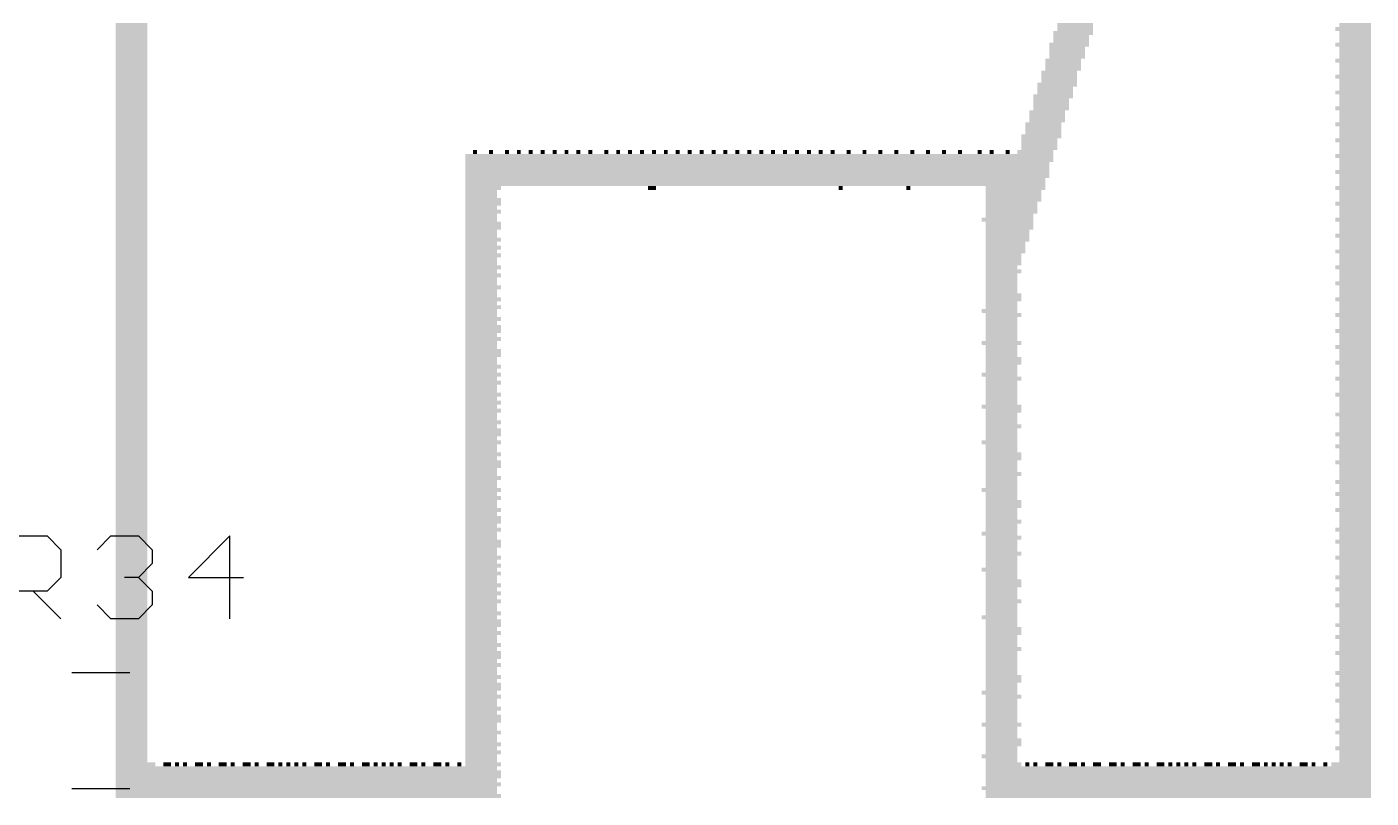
# Model space of a CAD drawing. Extents: x 0 to 95, y -1 to 85.
# Drawn here: x 43.05 to 51.3, y 29.59 to 34.32 of the extents above; entities that cross this region are included whole.
import ezdxf

# ---------------------------------------------------------------- set-up
doc = ezdxf.new("R2010")
doc.units = 0
for name, color, linetype in [('21', 251, 'CONTINUOUS'), ('25', 251, 'CONTINUOUS'), ('26', 251, 'CONTINUOUS')]:
    doc.layers.add(name, color=color, linetype=linetype)

# ---------------------------------------------------------------- blocks, each defined once
blk = doc.blocks.new('RECT')
blk.add_solid([(-0.5, -0.5), (0.5, -0.5), (-0.5, 0.5), (0.5, 0.5)])

msp = doc.modelspace()

# ---------------------------------------------------------------- linework, layer by layer
at = {"layer": '21'}
for p, q in [((43.3222, 30.3556), (43.6778, 30.3556)), ((43.3222, 29.6444), (43.6778, 29.6444))]:
    msp.add_line(p, q, dxfattribs=at)
at = {"layer": '25'}
for p, q in [((42.9158, 31.1942), (43.17, 31.1942)), ((43.17, 31.1942), (43.2548, 31.1095)), ((43.4771, 31.1095), (43.5618, 31.1942)), ((43.5618, 31.1942), (43.7313, 31.1942)), ((43.7313, 31.1942), (43.8161, 31.1095)), ((44.2926, 31.1942), (44.0384, 30.94)), ((44.2926, 30.6858), (44.2926, 31.1942)), ((43.2548, 31.1095), (43.2548, 30.94)), ((43.8161, 31.1095), (43.8161, 31.0248)), ((43.8161, 31.0248), (43.7313, 30.94)), ((43.2548, 30.94), (43.17, 30.8553)), ((43.7313, 30.94), (43.6466, 30.94)), ((43.7313, 30.94), (43.8161, 30.8553)), ((44.0384, 30.94), (44.3774, 30.94)), ((43.17, 30.8553), (42.9158, 30.8553)), ((43.0853, 30.8553), (43.2548, 30.6858)), ((43.8161, 30.8553), (43.8161, 30.7705)), ((43.5618, 30.6858), (43.4771, 30.7705)), ((43.8161, 30.7705), (43.7313, 30.6858)), ((43.7313, 30.6858), (43.5618, 30.6858))]:
    msp.add_line(p, q, dxfattribs=at)

# ---------------------------------------------------------------- block references
at = {"layer": '26', "yscale": 0.0244, "rotation": 180}
for p, xscale in [((43.6882, 34.3308), 0.1952), ((49.4832, 34.3308), 0.2196), ((51.2034, 34.3308), 0.1952), ((43.6882, 34.3064), 0.1952), ((43.6882, 34.282), 0.1952), ((43.6882, 34.2576), 0.1952), ((49.471, 34.282), 0.244), ((49.4588, 34.2576), 0.2196), ((49.4832, 34.3064), 0.2196), ((51.1912, 34.3064), 0.2196), ((51.2034, 34.282), 0.1952), ((51.2034, 34.2576), 0.1952), ((43.6882, 34.2332), 0.1952), ((43.6882, 34.2088), 0.1952), ((43.6882, 34.1844), 0.1952), ((49.4466, 34.2088), 0.244), ((49.4344, 34.1844), 0.2196), ((49.4588, 34.2332), 0.2196), ((51.1912, 34.2088), 0.2196), ((51.2034, 34.2332), 0.1952), ((51.2034, 34.1844), 0.1952), ((43.6882, 34.16), 0.1952), ((43.6882, 34.1356), 0.1952), ((43.6882, 34.1112), 0.1952), ((43.6882, 34.0868), 0.1952), ((49.41, 34.1112), 0.2196), ((49.41, 34.0868), 0.2196), ((49.4344, 34.16), 0.2196), ((49.4344, 34.1356), 0.2196), ((51.1912, 34.1112), 0.2196), ((51.2034, 34.16), 0.1952), ((51.2034, 34.1356), 0.1952), ((51.2034, 34.0868), 0.1952), ((43.6882, 34.0624), 0.1952), ((43.6882, 34.038), 0.1952), ((43.6882, 34.0136), 0.1952), ((49.3856, 34.038), 0.2196), ((49.3856, 34.0136), 0.2196), ((49.41, 34.0624), 0.2196), ((51.1912, 34.0136), 0.2196), ((51.2034, 34.0624), 0.1952), ((51.2034, 34.038), 0.1952), ((43.6882, 33.9892), 0.1952), ((43.6882, 33.9648), 0.1952), ((43.6882, 33.9404), 0.1952), ((43.6882, 33.916), 0.1952), ((49.3734, 33.9648), 0.244), ((49.3612, 33.9404), 0.2196), ((49.3612, 33.916), 0.2196), ((49.3856, 33.9892), 0.2196), ((51.1912, 33.916), 0.2196), ((51.2034, 33.9892), 0.1952), ((51.2034, 33.9648), 0.1952), ((51.2034, 33.9404), 0.1952), ((43.6882, 33.8916), 0.1952), ((43.6882, 33.8672), 0.1952), ((43.6882, 33.8428), 0.1952), ((49.349, 33.8916), 0.244), ((49.3368, 33.8672), 0.2196), ((49.3368, 33.8428), 0.2196), ((51.2034, 33.8916), 0.1952), ((51.2034, 33.8672), 0.1952), ((51.2034, 33.8428), 0.1952), ((43.6882, 33.8184), 0.1952), ((43.6882, 33.794), 0.1952), ((43.6882, 33.7696), 0.1952), ((49.3124, 33.794), 0.2196), ((49.3124, 33.7696), 0.2196), ((49.3368, 33.8184), 0.2196), ((51.1912, 33.8184), 0.2196), ((51.2034, 33.794), 0.1952), ((51.2034, 33.7696), 0.1952), ((43.6882, 33.7452), 0.1952), ((43.6882, 33.7208), 0.1952), ((43.6882, 33.6964), 0.1952), ((43.6882, 33.672), 0.1952), ((49.288, 33.7208), 0.2196), ((49.288, 33.6964), 0.2196), ((49.288, 33.672), 0.2196), ((49.3124, 33.7452), 0.2196), ((51.1912, 33.7208), 0.2196), ((51.2034, 33.7452), 0.1952), ((51.2034, 33.6964), 0.1952), ((51.2034, 33.672), 0.1952), ((43.6882, 33.6476), 0.1952), ((43.6882, 33.6232), 0.1952), ((43.6882, 33.5988), 0.1952), ((49.2758, 33.6476), 0.244), ((49.2636, 33.6232), 0.2196), ((49.2636, 33.5988), 0.2196), ((51.1912, 33.6232), 0.2196), ((51.2034, 33.6476), 0.1952), ((51.2034, 33.5988), 0.1952), ((43.6882, 33.5744), 0.1952), ((43.6882, 33.55), 0.1952), ((43.6882, 33.5256), 0.1952), ((47.5434, 33.5256), 3.6112), ((45.7988, 33.55), 0.0244), ((45.8964, 33.55), 0.0244), ((45.994, 33.55), 0.0244), ((46.0672, 33.55), 0.0244), ((46.1404, 33.55), 0.0244), ((46.2136, 33.55), 0.0244), ((46.2868, 33.55), 0.0244), ((46.36, 33.55), 0.0244), ((46.4332, 33.55), 0.0244), ((46.5064, 33.55), 0.0244), ((46.604, 33.55), 0.0244), ((46.6772, 33.55), 0.0244), ((46.7504, 33.55), 0.0244), ((46.8236, 33.55), 0.0244), ((46.8968, 33.55), 0.0244), ((46.97, 33.55), 0.0244), ((47.0432, 33.55), 0.0244), ((47.1164, 33.55), 0.0244), ((47.1896, 33.55), 0.0244), ((47.2628, 33.55), 0.0244), ((47.336, 33.55), 0.0244), ((47.4092, 33.55), 0.0244), ((47.4824, 33.55), 0.0244), ((47.5556, 33.55), 0.0244), ((47.6288, 33.55), 0.0244), ((47.702, 33.55), 0.0244), ((47.7752, 33.55), 0.0244), ((47.8484, 33.55), 0.0244), ((47.9216, 33.55), 0.0244), ((47.9948, 33.55), 0.0244), ((48.0924, 33.55), 0.0244), ((48.19, 33.55), 0.0244), ((48.2876, 33.55), 0.0244), ((48.3852, 33.55), 0.0244), ((48.4828, 33.55), 0.0244), ((48.5804, 33.55), 0.0244), ((48.678, 33.55), 0.0244), ((48.7756, 33.55), 0.0244), ((48.8976, 33.55), 0.0244), ((48.9708, 33.55), 0.0244), ((49.0684, 33.55), 0.0244), ((49.2392, 33.55), 0.2196), ((49.2636, 33.5744), 0.2196), ((51.1912, 33.5256), 0.2196), ((51.2034, 33.5744), 0.1952), ((51.2034, 33.55), 0.1952), ((43.6882, 33.5012), 0.1952), ((43.6882, 33.4768), 0.1952), ((43.6882, 33.4524), 0.1952), ((43.6882, 33.428), 0.1952), ((47.5434, 33.5012), 3.6112), ((47.5312, 33.4768), 3.5868), ((47.5312, 33.4524), 3.5868), ((47.5312, 33.428), 3.5868), ((51.1912, 33.428), 0.2196), ((51.2034, 33.5012), 0.1952), ((51.2034, 33.4768), 0.1952), ((51.2034, 33.4524), 0.1952), ((43.6882, 33.4036), 0.1952), ((43.6882, 33.3792), 0.1952), ((43.6882, 33.3548), 0.1952), ((47.5312, 33.4036), 3.5868), ((47.519, 33.3792), 3.5624), ((47.519, 33.3548), 3.5624), ((51.2034, 33.4036), 0.1952), ((51.2034, 33.3792), 0.1952), ((51.2034, 33.3548), 0.1952), ((43.6882, 33.3304), 0.1952), ((43.6882, 33.306), 0.1952), ((43.6882, 33.2816), 0.1952), ((43.6882, 33.2572), 0.1952), ((45.8476, 33.3304), 0.2196), ((45.8354, 33.306), 0.1952), ((45.8354, 33.2816), 0.1952), ((45.8476, 33.2572), 0.2196), ((46.8846, 33.3304), 0.0488), ((48.0436, 33.3304), 0.0244), ((48.4584, 33.3304), 0.0244), ((49.1172, 33.3304), 0.366), ((49.105, 33.306), 0.3416), ((49.105, 33.2816), 0.3416), ((49.105, 33.2572), 0.3416), ((51.1912, 33.3304), 0.2196), ((51.2034, 33.306), 0.1952), ((51.2034, 33.2816), 0.1952), ((51.2034, 33.2572), 0.1952), ((43.6882, 33.2328), 0.1952), ((43.6882, 33.2084), 0.1952), ((43.6882, 33.184), 0.1952), ((45.8476, 33.2328), 0.2196), ((45.8354, 33.2084), 0.1952), ((45.8476, 33.184), 0.2196), ((49.0928, 33.2328), 0.3172), ((49.0928, 33.2084), 0.3172), ((49.0928, 33.184), 0.3172), ((51.1912, 33.2328), 0.2196), ((51.2034, 33.2084), 0.1952), ((51.2034, 33.184), 0.1952), ((43.6882, 33.1596), 0.1952), ((43.6882, 33.1352), 0.1952), ((43.6882, 33.1108), 0.1952), ((45.8354, 33.1596), 0.1952), ((45.8354, 33.1352), 0.1952), ((45.8476, 33.1108), 0.2196), ((49.0684, 33.1352), 0.3172), ((49.0806, 33.1596), 0.2928), ((49.0806, 33.1108), 0.2928), ((51.1912, 33.1352), 0.2196), ((51.2034, 33.1596), 0.1952), ((51.2034, 33.1108), 0.1952), ((43.6882, 33.0864), 0.1952), ((43.6882, 33.062), 0.1952), ((43.6882, 33.0376), 0.1952), ((43.6882, 33.0132), 0.1952), ((45.8476, 33.0864), 0.2196), ((45.8354, 33.062), 0.1952), ((45.8354, 33.0376), 0.1952), ((45.8476, 33.0132), 0.2196), ((49.0806, 33.0864), 0.2928), ((49.0684, 33.062), 0.2684), ((49.0684, 33.0376), 0.2684), ((49.0684, 33.0132), 0.2684), ((51.1912, 33.0376), 0.2196), ((51.2034, 33.0864), 0.1952), ((51.2034, 33.062), 0.1952), ((51.2034, 33.0132), 0.1952), ((43.6882, 32.9888), 0.1952), ((43.6882, 32.9644), 0.1952), ((43.6882, 32.94), 0.1952), ((45.8354, 32.9888), 0.1952), ((45.8476, 32.9644), 0.2196), ((45.8354, 32.94), 0.1952), ((49.0562, 32.9888), 0.244), ((49.0562, 32.9644), 0.244), ((49.0562, 32.94), 0.244), ((51.1912, 32.94), 0.2196), ((51.2034, 32.9888), 0.1952), ((51.2034, 32.9644), 0.1952), ((43.6882, 32.9156), 0.1952), ((43.6882, 32.8912), 0.1952), ((43.6882, 32.8668), 0.1952), ((43.6882, 32.8424), 0.1952), ((45.8476, 32.9156), 0.2196), ((45.8354, 32.8912), 0.1952), ((45.8354, 32.8668), 0.1952), ((45.8476, 32.8424), 0.2196), ((49.044, 32.9156), 0.2196), ((49.044, 32.8912), 0.2196), ((49.044, 32.8668), 0.2196), ((49.0318, 32.8424), 0.1952), ((51.1912, 32.8424), 0.2196), ((51.2034, 32.9156), 0.1952), ((51.2034, 32.8912), 0.1952), ((51.2034, 32.8668), 0.1952), ((43.6882, 32.818), 0.1952), ((43.6882, 32.7936), 0.1952), ((43.6882, 32.7692), 0.1952), ((45.8354, 32.818), 0.1952), ((45.8476, 32.7936), 0.2196), ((45.8354, 32.7692), 0.1952), ((49.044, 32.818), 0.2196), ((49.0318, 32.7936), 0.1952), ((49.0318, 32.7692), 0.1952), ((51.2034, 32.818), 0.1952), ((51.2034, 32.7936), 0.1952), ((51.2034, 32.7692), 0.1952), ((43.6882, 32.7448), 0.1952), ((43.6882, 32.7204), 0.1952), ((43.6882, 32.696), 0.1952), ((45.8354, 32.7448), 0.1952), ((45.8476, 32.7204), 0.2196), ((45.8354, 32.696), 0.1952), ((49.0318, 32.7448), 0.1952), ((49.0318, 32.7204), 0.1952), ((49.0318, 32.696), 0.1952), ((51.1912, 32.7448), 0.2196), ((51.2034, 32.7204), 0.1952), ((51.2034, 32.696), 0.1952), ((43.6882, 32.6716), 0.1952), ((43.6882, 32.6472), 0.1952), ((43.6882, 32.6228), 0.1952), ((43.6882, 32.5984), 0.1952), ((45.8354, 32.6716), 0.1952), ((45.8476, 32.6472), 0.2196), ((45.8354, 32.6228), 0.1952), ((45.8476, 32.5984), 0.2196), ((49.044, 32.6716), 0.2196), ((49.044, 32.6472), 0.2196), ((49.0318, 32.6228), 0.1952), ((49.0318, 32.5984), 0.1952), ((51.1912, 32.6472), 0.2196), ((51.2034, 32.6716), 0.1952), ((51.2034, 32.6228), 0.1952), ((51.2034, 32.5984), 0.1952), ((43.6882, 32.574), 0.1952), ((43.6882, 32.5496), 0.1952), ((43.6882, 32.5252), 0.1952), ((45.8354, 32.574), 0.1952), ((45.8354, 32.5496), 0.1952), ((45.8476, 32.5252), 0.2196), ((49.0196, 32.574), 0.2196), ((49.044, 32.5496), 0.2196), ((49.0318, 32.5252), 0.1952), ((51.1912, 32.5496), 0.2196), ((51.2034, 32.574), 0.1952), ((51.2034, 32.5252), 0.1952), ((43.6882, 32.5008), 0.1952), ((43.6882, 32.4764), 0.1952), ((43.6882, 32.452), 0.1952), ((45.8354, 32.5008), 0.1952), ((45.8476, 32.4764), 0.2196), ((45.8476, 32.452), 0.2196), ((49.0318, 32.5008), 0.1952), ((49.0318, 32.4764), 0.1952), ((49.0318, 32.452), 0.1952), ((51.1912, 32.452), 0.2196), ((51.2034, 32.5008), 0.1952), ((51.2034, 32.4764), 0.1952), ((43.6882, 32.4276), 0.1952), ((43.6882, 32.4032), 0.1952), ((43.6882, 32.3788), 0.1952), ((43.6882, 32.3544), 0.1952), ((45.8354, 32.4276), 0.1952), ((45.8476, 32.4032), 0.2196), ((45.8354, 32.3788), 0.1952), ((45.8354, 32.3544), 0.1952), ((49.0318, 32.3788), 0.244), ((49.0318, 32.4276), 0.1952), ((49.0318, 32.4032), 0.1952), ((49.0318, 32.3544), 0.1952), ((51.1912, 32.3544), 0.2196), ((51.2034, 32.4276), 0.1952), ((51.2034, 32.4032), 0.1952), ((51.2034, 32.3788), 0.1952), ((43.6882, 32.33), 0.1952), ((43.6882, 32.3056), 0.1952), ((43.6882, 32.2812), 0.1952), ((45.8476, 32.33), 0.2196), ((45.8476, 32.3056), 0.2196), ((45.8354, 32.2812), 0.1952), ((49.0318, 32.33), 0.1952), ((49.0318, 32.3056), 0.1952), ((49.044, 32.2812), 0.2196), ((51.2034, 32.33), 0.1952), ((51.2034, 32.3056), 0.1952), ((51.2034, 32.2812), 0.1952), ((43.6882, 32.2568), 0.1952), ((43.6882, 32.2324), 0.1952), ((43.6882, 32.208), 0.1952), ((43.6882, 32.1836), 0.1952), ((45.8354, 32.2568), 0.1952), ((45.8476, 32.2324), 0.2196), ((45.8354, 32.208), 0.1952), ((45.8476, 32.1836), 0.2196), ((49.0196, 32.1836), 0.2196), ((49.044, 32.2568), 0.2196), ((49.0318, 32.2324), 0.1952), ((49.0318, 32.208), 0.1952), ((51.1912, 32.2568), 0.2196), ((51.2034, 32.2324), 0.1952), ((51.2034, 32.208), 0.1952), ((51.2034, 32.1836), 0.1952), ((43.6882, 32.1592), 0.1952), ((43.6882, 32.1348), 0.1952), ((43.6882, 32.1104), 0.1952), ((45.8354, 32.1592), 0.1952), ((45.8476, 32.1348), 0.2196), ((45.8354, 32.1104), 0.1952), ((49.044, 32.1592), 0.2196), ((49.0318, 32.1348), 0.1952), ((49.0318, 32.1104), 0.1952), ((51.1912, 32.1592), 0.2196), ((51.2034, 32.1348), 0.1952), ((51.2034, 32.1104), 0.1952), ((43.6882, 32.086), 0.1952), ((43.6882, 32.0616), 0.1952), ((43.6882, 32.0372), 0.1952), ((45.8354, 32.086), 0.1952), ((45.8476, 32.0616), 0.2196), ((45.8354, 32.0372), 0.1952), ((49.0318, 32.086), 0.1952), ((49.0318, 32.0616), 0.1952), ((49.0318, 32.0372), 0.1952), ((51.1912, 32.0616), 0.2196), ((51.2034, 32.086), 0.1952), ((51.2034, 32.0372), 0.1952), ((43.6882, 32.0128), 0.1952), ((43.6882, 31.9884), 0.1952), ((43.6882, 31.964), 0.1952), ((43.6882, 31.9396), 0.1952), ((45.8476, 32.0128), 0.2196), ((45.8354, 31.9884), 0.1952), ((45.8476, 31.964), 0.2196), ((45.8354, 31.9396), 0.1952), ((49.0318, 31.9884), 0.244), ((49.0318, 32.0128), 0.1952), ((49.044, 31.964), 0.2196), ((49.0318, 31.9396), 0.1952), ((51.1912, 31.9396), 0.2196), ((51.2034, 32.0128), 0.1952), ((51.2034, 31.9884), 0.1952), ((51.2034, 31.964), 0.1952), ((43.6882, 31.9152), 0.1952), ((43.6882, 31.8908), 0.1952), ((43.6882, 31.8664), 0.1952), ((45.8354, 31.9152), 0.1952), ((45.8476, 31.8908), 0.2196), ((45.8354, 31.8664), 0.1952), ((49.0318, 31.9152), 0.1952), ((49.0318, 31.8908), 0.1952), ((49.044, 31.8664), 0.2196), ((51.2034, 31.9152), 0.1952), ((51.2034, 31.8908), 0.1952), ((51.2034, 31.8664), 0.1952), ((43.6882, 31.842), 0.1952), ((43.6882, 31.8176), 0.1952), ((43.6882, 31.7932), 0.1952), ((43.6882, 31.7688), 0.1952), ((45.8476, 31.842), 0.2196), ((45.8476, 31.8176), 0.2196), ((45.8354, 31.7932), 0.1952), ((45.8476, 31.7688), 0.2196), ((49.0196, 31.7688), 0.2196), ((49.0318, 31.842), 0.1952), ((49.0318, 31.8176), 0.1952), ((49.0318, 31.7932), 0.1952), ((51.1912, 31.8176), 0.2196), ((51.2034, 31.842), 0.1952), ((51.2034, 31.7932), 0.1952), ((51.2034, 31.7688), 0.1952), ((43.6882, 31.7444), 0.1952), ((43.6882, 31.72), 0.1952), ((43.6882, 31.6956), 0.1952), ((45.8354, 31.7444), 0.1952), ((45.8354, 31.72), 0.1952), ((45.8476, 31.6956), 0.2196), ((49.0318, 31.7444), 0.1952), ((49.0318, 31.72), 0.1952), ((49.044, 31.6956), 0.2196), ((51.1912, 31.7444), 0.2196), ((51.2034, 31.72), 0.1952), ((51.2034, 31.6956), 0.1952), ((43.6882, 31.6712), 0.1952), ((43.6882, 31.6468), 0.1952), ((43.6882, 31.6224), 0.1952), ((45.8354, 31.6712), 0.1952), ((45.8476, 31.6468), 0.2196), ((45.8476, 31.6224), 0.2196), ((49.044, 31.6712), 0.2196), ((49.0318, 31.6468), 0.1952), ((49.0318, 31.6224), 0.1952), ((51.1912, 31.6468), 0.2196), ((51.2034, 31.6712), 0.1952), ((51.2034, 31.6224), 0.1952), ((43.6882, 31.598), 0.1952), ((43.6882, 31.5736), 0.1952), ((43.6882, 31.5492), 0.1952), ((43.6882, 31.5248), 0.1952), ((45.8354, 31.598), 0.1952), ((45.8354, 31.5736), 0.1952), ((45.8476, 31.5492), 0.2196), ((45.8354, 31.5248), 0.1952), ((49.0318, 31.598), 0.1952), ((49.044, 31.5736), 0.2196), ((49.0318, 31.5492), 0.1952), ((49.0318, 31.5248), 0.1952), ((51.1912, 31.5248), 0.2196), ((51.2034, 31.598), 0.1952), ((51.2034, 31.5736), 0.1952), ((51.2034, 31.5492), 0.1952), ((43.6882, 31.5004), 0.1952), ((43.6882, 31.476), 0.1952), ((43.6882, 31.4516), 0.1952), ((45.8354, 31.5004), 0.1952), ((45.8476, 31.476), 0.2196), ((45.8354, 31.4516), 0.1952), ((49.0196, 31.476), 0.2196), ((49.0318, 31.5004), 0.1952), ((49.0318, 31.4516), 0.1952), ((51.1912, 31.4516), 0.2196), ((51.2034, 31.5004), 0.1952), ((51.2034, 31.476), 0.1952), ((43.6882, 31.4272), 0.1952), ((43.6882, 31.4028), 0.1952), ((43.6882, 31.3784), 0.1952), ((45.8476, 31.4272), 0.2196), ((45.8354, 31.4028), 0.1952), ((45.8354, 31.3784), 0.1952), ((49.0318, 31.4272), 0.1952), ((49.044, 31.4028), 0.2196), ((49.044, 31.3784), 0.2196), ((51.2034, 31.4272), 0.1952), ((51.2034, 31.4028), 0.1952), ((51.2034, 31.3784), 0.1952), ((43.6882, 31.354), 0.1952), ((43.6882, 31.3296), 0.1952), ((43.6882, 31.3052), 0.1952), ((43.6882, 31.2808), 0.1952), ((45.8476, 31.354), 0.2196), ((45.8354, 31.3296), 0.1952), ((45.8476, 31.3052), 0.2196), ((45.8476, 31.2808), 0.2196), ((49.0318, 31.354), 0.1952), ((49.0318, 31.3296), 0.1952), ((49.0318, 31.3052), 0.1952), ((49.044, 31.2808), 0.2196), ((51.1912, 31.354), 0.2196), ((51.2034, 31.3296), 0.1952), ((51.2034, 31.3052), 0.1952), ((51.2034, 31.2808), 0.1952), ((43.6882, 31.2564), 0.1952), ((43.6882, 31.232), 0.1952), ((43.6882, 31.2076), 0.1952), ((45.8354, 31.2564), 0.1952), ((45.8476, 31.232), 0.2196), ((45.8354, 31.2076), 0.1952), ((49.0196, 31.2076), 0.2196), ((49.0318, 31.2564), 0.1952), ((49.0318, 31.232), 0.1952), ((51.1912, 31.232), 0.2196), ((51.2034, 31.2564), 0.1952), ((51.2034, 31.2076), 0.1952), ((43.6882, 31.1832), 0.1952), ((43.6882, 31.1588), 0.1952), ((43.6882, 31.1344), 0.1952), ((43.6882, 31.11), 0.1952), ((45.8354, 31.1832), 0.1952), ((45.8476, 31.1588), 0.2196), ((45.8476, 31.1344), 0.2196), ((45.8354, 31.11), 0.1952), ((49.044, 31.1832), 0.2196), ((49.0318, 31.1588), 0.1952), ((49.0318, 31.1344), 0.1952), ((49.0318, 31.11), 0.1952), ((51.1912, 31.1588), 0.2196), ((51.2034, 31.1832), 0.1952), ((51.2034, 31.1344), 0.1952), ((51.2034, 31.11), 0.1952), ((43.6882, 31.0856), 0.1952), ((43.6882, 31.0612), 0.1952), ((43.6882, 31.0368), 0.1952), ((45.8354, 31.0856), 0.1952), ((45.8476, 31.0612), 0.2196), ((45.8354, 31.0368), 0.1952), ((49.044, 31.0856), 0.2196), ((49.0318, 31.0612), 0.1952), ((49.0318, 31.0368), 0.1952), ((51.1912, 31.0612), 0.2196), ((51.2034, 31.0856), 0.1952), ((51.2034, 31.0368), 0.1952), ((43.6882, 31.0124), 0.1952), ((43.6882, 30.988), 0.1952), ((43.6882, 30.9636), 0.1952), ((45.8476, 31.0124), 0.2196), ((45.8354, 30.988), 0.1952), ((45.8476, 30.9636), 0.2196), ((49.0196, 30.988), 0.2196), ((49.0318, 31.0124), 0.1952), ((49.0318, 30.9636), 0.1952), ((51.2034, 31.0124), 0.1952), ((51.2034, 30.988), 0.1952), ((51.2034, 30.9636), 0.1952), ((43.6882, 30.9392), 0.1952), ((43.6882, 30.9148), 0.1952), ((43.6882, 30.8904), 0.1952), ((43.6882, 30.866), 0.1952), ((45.8354, 30.9392), 0.1952), ((45.8354, 30.9148), 0.1952), ((45.8476, 30.8904), 0.2196), ((45.8354, 30.866), 0.1952), ((49.0318, 30.9392), 0.1952), ((49.044, 30.9148), 0.2196), ((49.044, 30.8904), 0.2196), ((49.0318, 30.866), 0.1952), ((51.1912, 30.9392), 0.2196), ((51.1912, 30.866), 0.2196), ((51.2034, 30.9148), 0.1952), ((51.2034, 30.8904), 0.1952), ((43.6882, 30.8416), 0.1952), ((43.6882, 30.8172), 0.1952), ((43.6882, 30.7928), 0.1952), ((45.8476, 30.8416), 0.2196), ((45.8354, 30.8172), 0.1952), ((45.8476, 30.7928), 0.2196), ((49.0318, 30.8416), 0.1952), ((49.0318, 30.8172), 0.1952), ((49.044, 30.7928), 0.2196), ((51.2034, 30.8416), 0.1952), ((51.2034, 30.8172), 0.1952), ((51.2034, 30.7928), 0.1952), ((43.6882, 30.7684), 0.1952), ((43.6882, 30.744), 0.1952), ((43.6882, 30.7196), 0.1952), ((45.8354, 30.7684), 0.1952), ((45.8354, 30.744), 0.1952), ((45.8476, 30.7196), 0.2196), ((49.0318, 30.7684), 0.1952), ((49.0318, 30.744), 0.1952), ((49.0318, 30.7196), 0.1952), ((51.1912, 30.7684), 0.2196), ((51.2034, 30.744), 0.1952), ((51.2034, 30.7196), 0.1952), ((43.6882, 30.6952), 0.1952), ((43.6882, 30.6708), 0.1952), ((43.6882, 30.6464), 0.1952), ((43.6882, 30.622), 0.1952), ((45.8354, 30.6952), 0.1952), ((45.8476, 30.6708), 0.2196), ((45.8476, 30.6464), 0.2196), ((45.8354, 30.622), 0.1952), ((49.0196, 30.6952), 0.2196), ((49.0318, 30.6708), 0.1952), ((49.0318, 30.6464), 0.1952), ((49.044, 30.622), 0.2196), ((51.1912, 30.6464), 0.2196), ((51.2034, 30.6952), 0.1952), ((51.2034, 30.6708), 0.1952), ((51.2034, 30.622), 0.1952), ((43.6882, 30.5976), 0.1952), ((43.6882, 30.5732), 0.1952), ((43.6882, 30.5488), 0.1952), ((45.8476, 30.5976), 0.2196), ((45.8354, 30.5732), 0.1952), ((45.8354, 30.5488), 0.1952), ((49.044, 30.5976), 0.2196), ((49.0318, 30.5732), 0.1952), ((49.0318, 30.5488), 0.1952), ((51.1912, 30.5732), 0.2196), ((51.2034, 30.5976), 0.1952), ((51.2034, 30.5488), 0.1952), ((43.6882, 30.5244), 0.1952), ((43.6882, 30.5), 0.1952), ((43.6882, 30.4756), 0.1952), ((43.6882, 30.4512), 0.1952), ((45.8476, 30.5244), 0.2196), ((45.8354, 30.5), 0.1952), ((45.8476, 30.4756), 0.2196), ((45.8476, 30.4512), 0.2196), ((49.0318, 30.5244), 0.1952), ((49.044, 30.5), 0.2196), ((49.0318, 30.4756), 0.1952), ((49.0318, 30.4512), 0.1952), ((51.1912, 30.4756), 0.2196), ((51.2034, 30.5244), 0.1952), ((51.2034, 30.5), 0.1952), ((51.2034, 30.4512), 0.1952), ((43.6882, 30.4268), 0.1952), ((43.6882, 30.4024), 0.1952), ((43.6882, 30.378), 0.1952), ((45.8354, 30.4268), 0.1952), ((45.8476, 30.4024), 0.2196), ((45.8354, 30.378), 0.1952), ((49.0318, 30.4268), 0.1952), ((49.0318, 30.4024), 0.1952), ((49.0318, 30.378), 0.1952), ((51.2034, 30.4268), 0.1952), ((51.2034, 30.4024), 0.1952), ((51.2034, 30.378), 0.1952), ((43.6882, 30.3536), 0.1952), ((43.6882, 30.3292), 0.1952), ((43.6882, 30.3048), 0.1952), ((45.8354, 30.3536), 0.1952), ((45.8476, 30.3292), 0.2196), ((45.8354, 30.3048), 0.1952), ((49.0318, 30.3536), 0.1952), ((49.044, 30.3292), 0.2196), ((49.044, 30.3048), 0.2196), ((51.1912, 30.3536), 0.2196), ((51.2034, 30.3292), 0.1952), ((51.2034, 30.3048), 0.1952), ((43.6882, 30.2804), 0.1952), ((43.6882, 30.256), 0.1952), ((43.6882, 30.2316), 0.1952), ((43.6882, 30.2072), 0.1952), ((45.8476, 30.2804), 0.2196), ((45.8476, 30.256), 0.2196), ((45.8354, 30.2316), 0.1952), ((45.8476, 30.2072), 0.2196), ((49.0196, 30.2316), 0.2196), ((49.0318, 30.2804), 0.1952), ((49.0318, 30.256), 0.1952), ((49.044, 30.2072), 0.2196), ((51.1912, 30.2804), 0.2196), ((51.2034, 30.256), 0.1952), ((51.2034, 30.2316), 0.1952), ((51.2034, 30.2072), 0.1952), ((43.6882, 30.1828), 0.1952), ((43.6882, 30.1584), 0.1952), ((43.6882, 30.134), 0.1952), ((45.8354, 30.1828), 0.1952), ((45.8354, 30.1584), 0.1952), ((45.8476, 30.134), 0.2196), ((49.0318, 30.1828), 0.1952), ((49.0318, 30.1584), 0.1952), ((49.0318, 30.134), 0.1952), ((51.1912, 30.1828), 0.2196), ((51.2034, 30.1584), 0.1952), ((51.2034, 30.134), 0.1952), ((43.6882, 30.1096), 0.1952), ((43.6882, 30.0852), 0.1952), ((43.6882, 30.0608), 0.1952), ((43.6882, 30.0364), 0.1952), ((45.8354, 30.1096), 0.1952), ((45.8476, 30.0852), 0.2196), ((45.8476, 30.0608), 0.2196), ((45.8354, 30.0364), 0.1952), ((49.0318, 30.0364), 0.244), ((49.0318, 30.1096), 0.1952), ((49.0318, 30.0852), 0.1952), ((49.0318, 30.0608), 0.1952), ((51.1912, 30.0608), 0.2196), ((51.2034, 30.1096), 0.1952), ((51.2034, 30.0852), 0.1952), ((51.2034, 30.0364), 0.1952), ((43.6882, 30.012), 0.1952), ((43.6882, 29.9876), 0.1952), ((43.6882, 29.9632), 0.1952), ((45.8354, 30.012), 0.1952), ((45.8476, 29.9876), 0.2196), ((45.8354, 29.9632), 0.1952), ((49.0318, 30.012), 0.1952), ((49.0318, 29.9876), 0.1952), ((49.0318, 29.9632), 0.1952), ((51.1912, 29.9876), 0.2196), ((51.2034, 30.012), 0.1952), ((51.2034, 29.9632), 0.1952), ((43.6882, 29.9388), 0.1952), ((43.6882, 29.9144), 0.1952), ((43.6882, 29.89), 0.1952), ((45.8354, 29.9388), 0.1952), ((45.8476, 29.9144), 0.2196), ((45.8354, 29.89), 0.1952), ((49.044, 29.9388), 0.2196), ((49.044, 29.9144), 0.2196), ((49.0318, 29.89), 0.1952), ((51.1912, 29.89), 0.2196), ((51.2034, 29.9388), 0.1952), ((51.2034, 29.9144), 0.1952), ((43.6882, 29.8656), 0.1952), ((43.6882, 29.8412), 0.1952), ((43.6882, 29.8168), 0.1952), ((43.7126, 29.7924), 0.244), ((43.9078, 29.7924), 0.0488), ((43.9688, 29.7924), 0.0244), ((44.0176, 29.7924), 0.0244), ((44.103, 29.7924), 0.0488), ((44.164, 29.7924), 0.0244), ((44.2494, 29.7924), 0.0488), ((44.3104, 29.7924), 0.0244), ((44.3958, 29.7924), 0.0488), ((44.4568, 29.7924), 0.0244), ((44.5422, 29.7924), 0.0488), ((44.6032, 29.7924), 0.0244), ((44.652, 29.7924), 0.0244), ((44.7008, 29.7924), 0.0244), ((44.7496, 29.7924), 0.0244), ((44.835, 29.7924), 0.0488), ((44.896, 29.7924), 0.0244), ((44.9814, 29.7924), 0.0488), ((45.0424, 29.7924), 0.0244), ((45.1278, 29.7924), 0.0488), ((45.1888, 29.7924), 0.0244), ((45.2376, 29.7924), 0.0244), ((45.2864, 29.7924), 0.0244), ((45.3352, 29.7924), 0.0244), ((45.4206, 29.7924), 0.0488), ((45.4816, 29.7924), 0.0244), ((45.567, 29.7924), 0.0488), ((45.628, 29.7924), 0.0244), ((45.7012, 29.7924), 0.0244), ((45.8476, 29.8656), 0.2196), ((45.8354, 29.8412), 0.1952), ((45.8354, 29.8168), 0.1952), ((45.8476, 29.7924), 0.2196), ((49.0196, 29.8412), 0.2196), ((49.0318, 29.8656), 0.1952), ((49.0318, 29.8168), 0.1952), ((49.044, 29.7924), 0.2196), ((49.1904, 29.7924), 0.0244), ((49.2392, 29.7924), 0.0244), ((49.3246, 29.7924), 0.0488), ((49.3856, 29.7924), 0.0244), ((49.471, 29.7924), 0.0488), ((49.532, 29.7924), 0.0244), ((49.6174, 29.7924), 0.0488), ((49.715, 29.7924), 0.0488), ((49.776, 29.7924), 0.0244), ((49.8614, 29.7924), 0.0488), ((49.9224, 29.7924), 0.0244), ((50.0078, 29.7924), 0.0488), ((50.0688, 29.7924), 0.0244), ((50.1176, 29.7924), 0.0244), ((50.1664, 29.7924), 0.0244), ((50.2152, 29.7924), 0.0244), ((50.3006, 29.7924), 0.0488), ((50.3616, 29.7924), 0.0244), ((50.447, 29.7924), 0.0488), ((50.508, 29.7924), 0.0244), ((50.5934, 29.7924), 0.0488), ((50.6544, 29.7924), 0.0244), ((50.7032, 29.7924), 0.0244), ((50.752, 29.7924), 0.0244), ((50.8008, 29.7924), 0.0244), ((50.8862, 29.7924), 0.0488), ((50.9472, 29.7924), 0.0244), ((51.0204, 29.7924), 0.0244), ((51.179, 29.7924), 0.244), ((51.2034, 29.8656), 0.1952), ((51.2034, 29.8412), 0.1952), ((51.2034, 29.8168), 0.1952), ((44.7618, 29.768), 2.3424), ((44.774, 29.7436), 2.3668), ((44.774, 29.7192), 2.3668), ((50.1176, 29.768), 2.3668), ((50.1176, 29.7436), 2.3668), ((50.1176, 29.7192), 2.3668), ((44.7618, 29.6948), 2.3424), ((44.774, 29.6704), 2.3668), ((44.7618, 29.646), 2.3424), ((50.1054, 29.646), 2.3912), ((50.1176, 29.6948), 2.3668), ((50.1176, 29.6704), 2.3668), ((44.7618, 29.6216), 2.3424), ((44.774, 29.5972), 2.3668), ((50.1176, 29.6216), 2.3668), ((50.1176, 29.5972), 2.3668)]:
    msp.add_blockref('RECT', p, dxfattribs=dict(at, xscale=xscale))

doc.saveas('drawing.dxf')
